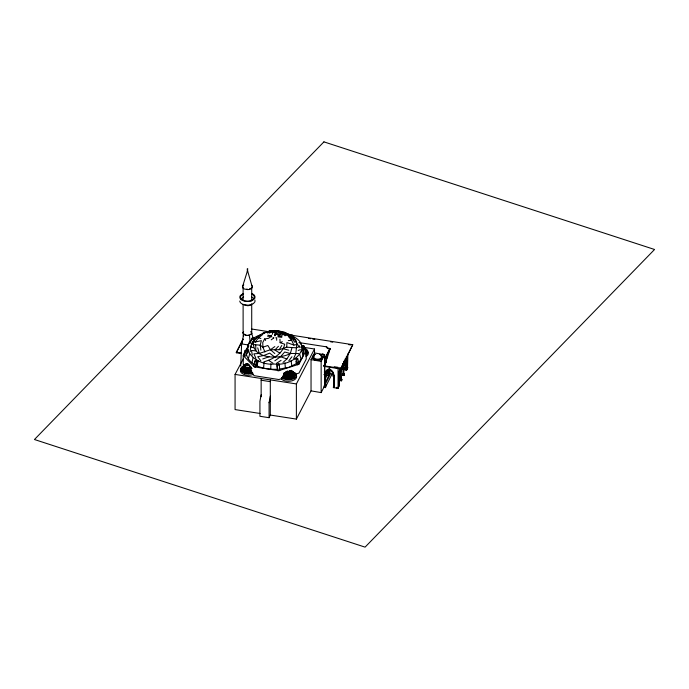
<?xml version="1.0" encoding="UTF-8"?>
<svg xmlns="http://www.w3.org/2000/svg" width="689" height="689" viewBox="0 0 689 689"><rect width="100%" height="100%" fill="white"/><g stroke="black" fill="none" stroke-linecap="round" stroke-linejoin="round"><path stroke-width="1.03" d="M241.563 353.586L236.336 352.768L236.336 352.225L243.105 338.945M242.459 286.874L247.532 270.639L252.355 287.373A5.15 2.971 0 0 1 247.713 289.63L244.621 289.087A4.763 2.747 0 0 1 242.804 285.763L243.768 284.79M250.675 334.596L251.718 333.442L251.141 331.547L252.915 337.541M254.947 300.051L254.947 301.791L253.492 303.504L251.003 304.71A4.513 2.601 0 0 1 247.652 305.709L244.983 305.236A4.16 2.403 0 0 1 243.785 304.547M324.071 387.468L324.071 386.641L325.596 386.882L332.107 373.938L329.997 373.61M289.526 334.888L352.751 344.698L340.814 368.977L324.071 366.384L324.071 365.833A65.533 13.892 -81.2 0 0 327.404 356.428M330.04 369.45L330.04 374.782L324.579 385.556L324.579 365.299M324.614 385.564L324.614 359.202L330.04 348.419L324.622 359.313M325.38 375.057L325.38 381.508L324.846 382.584L325.294 382.671L325.294 374.738M325.596 387.7L325.596 386.882M324.872 379.587L327.008 375.341L327.008 369.959M327.49 373.3L327.551 371.285M328.369 369.123L328.369 375.574L328.911 374.506L328.911 369.545M329.368 369.623L329.368 374.575L325.294 382.671M332.107 374.756L332.107 373.938M340.814 368.977L352.751 344.698M289.277 373.55L287.502 371.078L286.813 371.56L287.735 371.311L287.692 372.801L290.25 372.404L289.466 374.411L286.951 376.16L283.618 374.687L283.61 373.249L287.692 372.801M278.442 335.853L281.81 337.326L277.96 336.895L278.322 335.31L276.642 334.044L276.702 332.21L271.225 330.729M270.725 369.132L270.932 363.732M286.736 347.213L286.917 342.554L293.893 345.094L296.787 344.509L295.779 339.892L290.37 335.543L293.858 338.17L299.009 346.868L296.037 347.79L286.736 347.213L279.183 349.728L270.458 349.728L259.297 353.466L253.888 353.836L255.92 358.271M289.061 372.801L293.678 373.92L293.135 371.517L294.22 372.792L295.116 375.066L290.844 374.98L291.395 372.611L293.316 372.516L293.609 375.436L291.748 378.442L293.221 378.606M333.855 385.9C334.354 387.64 333.691 383.23 334.131 377.65L333.907 375.901A9.629 7.57 25.8 0 0 333.45 373.309L332.399 371.259M343.492 365.85L342.786 366.341L343.26 366.048M240.719 365.962L241.624 343.914L243.785 334.251L243.114 333.011L243.114 304.366M243.191 336.103L243.406 332.046L243.114 333.011C244.354 336.249 249.909 336.154 251.718 333.442L251.141 331.547M275.548 332.296L275.057 332.503M244.69 373.249L242.433 369.287L242.571 367.642L244.337 365.041L246.145 363.999L243.673 366.462C242.726 365.196 246.395 363.956 247.523 363.663L245.637 364.292M250.279 351.545C250.098 342.726 257.307 335.552 264.972 332.27L262.922 333.45L262.742 334.484L258.556 337.808L255.085 342.132L253.621 341.21L253.897 339.875L259.314 335.534L257.738 336.439L258.556 337.808L260.873 338.514M263.551 367.969L264.111 362.621M339.539 369.175L339.427 370.691A8.983 1.895 -81.2 0 0 339.255 373.998L339.126 374.463L339.358 373.903M339.488 370.191L339.686 368.227M339.625 369.752L339.772 368.236M243.114 333.011L243.605 331.736M346.24 359.882L345.559 359.598L346.438 359.959C346.679 360.545 347.213 371.871 345.585 368.176L345.792 359.451L346.111 359.985M257.143 365.764L258.031 360.528M256.609 359.83L254.749 361.191L253.776 366.488L255.318 367.194L256.282 361.889L258.142 360.528M256.282 366.479L256.894 363.172L257.807 362.492M261.148 394.797L259.925 401.308L259.925 416.277L269.072 417.698L270.303 415.054L270.303 379.889M269.072 417.698L269.072 402.721L270.303 396.218M341.46 368.882L341.58 369.313L340.03 369.071L340.469 368.227L340.564 378.864M341.305 370.088C341.494 371.896 339.78 369.356 341.451 370.234M341.339 370.226L340.719 370.269L340.142 369.226L340.426 368.469L340.03 369.192L341.563 369.425L342.002 368.581L341.219 370.355L340.667 370.174M343.243 365.325L343.122 364.817L343.329 365.342M342.984 373.593L342.984 365.248L343.208 364.731L343.751 365.248M341.477 379.088L340.53 379.079L340.108 380.621L341.529 380.836L341.899 379.312L341.529 380.836M343.785 365.204L343.311 365.265M343.863 373.602L343.845 365.187L343.432 365.351M251.941 362.681L253.087 357.6M251.356 369.804C248.608 370.794 242.649 370.208 243.312 366.238M298.587 353.543L290.353 353.474C279.553 359.77 250.753 359.09 253.621 341.21M271.699 336.895L271.337 335.31M296.787 344.509L295.762 353.845L293.721 358.28M345.637 359.787L346.197 359.744L346.722 358.177A9.629 2.11 -80.9 0 0 346.688 356.575M291.352 373.782L288.372 374.489L287.468 373.55L289.018 371.311M324.717 375.72L325.441 375.712L324.855 375.565M324.519 374.627L325.286 374.988L325.57 374.351M325.527 376.073L324.734 375.944M325.587 384.643L324.812 384.445M247.799 270.898L247.11 270.906M339.212 385.091L338.747 375.669L339.358 373.774M338.867 375.651L338.833 375.944M338.979 384.755L338.988 384.574M334.062 376.091L333.269 375.763A8.492 6.675 25.8 0 0 332.718 373.059L331.659 371.354A6.279 4.935 25.8 0 0 329.523 369.605L329.488 367.013M248.298 358.926L249.625 354.034M282.998 362.466L286.908 358.952L290.353 353.474L291.921 347.842M293.135 371.517L294.418 373.696L294.212 377.012L291.395 376.719L292.653 373.938L291.869 371.604M250.968 341.305L251.804 338.342L253.182 337.541L254.603 338.351M340.254 368.546L340.211 368.555A9.629 2.067 -81 0 0 340.211 368.081M341.468 366.143L341.52 366.436A9.629 2.067 -81 0 1 341.641 368.701L341.804 368.641A9.629 2.067 -81 0 1 341.89 366.341M247.317 351.941L246.464 354.757C250.426 367.263 266.695 369.907 278.175 369.192M249.375 343.751L249.9 342.045M243.639 355.119L245.155 350.305L248.066 349.874M245.155 350.305L245.646 351.399L244.13 356.213L245.646 355.989L246.584 352.983L248.031 352.768M247.98 345.981L246.559 350.451L247.101 348.307L248.583 346.309M281.749 377.632L282.903 378.502A7.846 4.53 0 0 0 292.377 379.226A7.846 4.53 0 0 0 296.037 374.127L295.314 373.119L294.194 373.386A6.632 3.833 0 0 1 291.766 378.614A6.632 3.833 0 0 1 282.714 377.21L281.749 377.632L281.319 379.002L282.533 379.915A8.259 4.771 0 0 0 292.506 380.672A8.259 4.771 0 0 0 296.356 375.307M247.971 364.524L248.143 363.981L246.74 364.197L247.928 363.801L247.334 364.257M272.276 334.38L272.965 332.21L278.451 330.737C283.963 334.441 291.378 335.302 294.573 342.149L296.046 341.227M242.666 371.741C245.939 371.888 250.141 370.467 251.08 366.987L249.935 366.6L249.892 365.73M263.896 361.811C272.741 359.313 282.662 353.957 284.695 344.224L280.122 342.674L279.941 339.195M325.621 374.928L325.32 375.849L324.312 374.773L325.621 374.928L325.957 374.118L325.242 375.763M325.509 375.918L324.752 375.918L325.053 375.471M344.302 363.267A9.629 2.067 -81 0 1 344.431 360.476A9.629 2.067 -81 0 0 344.216 363.249L343.639 365.092L343.122 364.998M341.443 378.872L341.313 370.355L341.882 368.649L341.46 369.097A8.492 1.826 -81 0 0 341.408 367.676M344.285 363.396L343.639 365.092L343.001 365.187M339.315 374.032L338.773 375.832L339.358 373.593A7.923 1.671 -81.2 0 1 339.565 370.191M241.985 368.736L241.985 370.785L242.769 370.966M247.825 269.046L247.006 269.141A1.197 0.956 -20.4 0 0 247.437 269.141L247.721 269.003M344.397 363.069L343.957 364.102L342.967 364.111M346.8 358.358L346.464 358.547A8.492 1.86 -80.9 0 0 346.352 356.523M336.568 388.183L336.999 387.218M333.967 386.184L334.432 386.073L333.76 385.969L333.373 387.519L338.058 388.424L339.212 385.831L339.126 374.136M324.33 371.948L324.347 371.905A9.629 7.579 25.3 0 1 324.803 374.497L324.95 374.575M324.932 374.627L325.096 374.523A9.629 7.579 25.3 0 1 325.535 372.051L325.725 371.629M326.173 373.877L325.725 374.98L324.183 374.782M325.768 374.885L325.768 374.575A8.492 6.683 25.3 0 1 326.319 372.051L327.378 370.673A6.27 4.944 25.3 0 1 329.514 369.605L329.721 369.02A6.933 5.452 25.8 0 1 332.064 370.94M326 384.789L325.63 386.34L326 384.789C322.202 384.419 326.948 385.728 325.139 384.453M333.295 376.168C335.328 376.495 331.891 376.323 333.648 375.126M333.554 373.765A8.492 6.675 25.8 0 1 333.64 374.937L333.295 376.22L334.062 376.297L333.235 376.013M339.1 385.797L339.289 384.643L339.212 385.831M269.072 402.721L270.303 400.085M325.845 362.044L324.071 365.833L340.814 368.434M242.27 342.545L241.624 343.914L248.255 344.956M342.528 374.618L342.898 373.826L344.319 374.041L343.949 375.565L342.528 375.35L342.528 374.618L343.949 374.833L344.319 374.041M340.108 380.621L340.478 379.096M342.528 375.35L342.898 373.826M345.878 368.193L342.45 367.556L342.821 366.057L343.553 366.169M342.821 366.789L342.45 367.556L343.182 367.668M343.182 366.961L343.596 366.1M345.111 369.252L346.782 369.08L346.533 370.208L345.111 369.984L345.111 369.252L346.722 369.08M345.111 369.984L345.18 358.883M347.48 368.477L347.893 353.913M294.556 373.429L293.678 373.92M324.622 359.675L330.04 348.892L329.566 348.961M326.422 361.165L324.071 365.833L324.614 364.55A65.214 14.848 -80.5 0 0 330.048 348.901M324.071 366.384L326.422 361.708M346.533 369.476L346.533 370.208L347.893 367.616M236.336 352.768L243.105 339.496M246.808 364.989L247.739 365.032L246.051 365.67L245.585 366.565L246.145 368.934L248.608 367.573M267.608 336.241L271.337 336.387L268.572 338.325L264.593 338.962L262.733 342.545L262.905 347.204L264.946 352.01M283.523 378.606L288.372 377.184L284.307 372.689L285.349 372.611L285.814 371.716L287.468 373.55M303.927 347.601L306.217 350.167L298.966 364.223L278.899 370.665L254.25 366.841L243.251 355.593L245.181 351.95M270.303 415.054L296.382 419.101L296.382 383.937L314.511 349.004L303.97 347.368M296.382 419.101L311.04 390.861L311.04 359.632L314.511 352.94L314.511 349.004M311.04 390.861L321.143 392.609L321.143 361.38L324.622 354.689L314.511 352.94M321.143 392.609L324.622 385.918L324.622 354.689M341.46 369.287L341.908 368.443M246.137 350.124L248.445 345.766M260.106 413.469L235.07 409.585L235.07 374.42L243.51 358.452M325.699 371.681L326.379 370.63M333.958 377.227L333.373 376.116L333.82 375.298M333.82 375.746C333.269 378.046 335.018 376.461 333.889 377.305M275.066 332.477L275.006 332.486A1.809 1.404 29.1 0 1 274.308 332.279L274.36 332.399M286.925 334.492L285.065 335.801L282.326 333.054L278.451 332.632L277.383 334.38L281.086 334.156L278.322 335.31L282.059 336.241M243.122 367.056L245.628 367.737L246.869 367.306L247.523 368.365L248.608 368.443L249.702 368.365L250.357 367.306M279.183 349.728L281.801 345.499M251.209 344.095L253.897 339.875M325.492 376.134L325.449 375.66M333.717 375.832L334.131 377.65M333.829 377.107L334.415 376.943L333.958 377.159M286.633 371.302L286.081 372.086L287.098 371.776M249.392 365.153L249.065 364.447M305.58 352.966L306.553 350.804L303.883 348.057M343.845 365.316L343.001 365.308M341.012 370.622L341.408 370.424L340.676 370.312M342.838 373.955L343.716 373.757M286.951 376.16L288.372 376.272L290.482 374.161M346.395 360.011L345.585 359.822L346.016 359.994M342.933 366.315L343.217 366.867L342.45 366.824M346.429 368.658L345.525 368.52M288.837 360.786L291.921 356.738M327.275 370.337L326.698 371.225A8.492 6.683 25.3 0 0 326.147 373.748M287.907 372.043L288.372 371.457L287.924 371.388M345.542 368.451L345.714 369.252L346.593 368.77M248.608 371.138L251.08 368.934M274.816 360.821L280.501 356.747L284.695 352.019L290.353 353.474M326.353 370.682L326.905 370.088A6.933 5.46 25.3 0 1 329.264 368.942M249.513 367.513L248.608 368.443L249.892 369.218M278.434 346.3L274.825 350.055L279.932 353.156M240.943 298.931L243.622 297.019M305.528 349.848L305.882 349.53L304.796 348.255L305.528 349.848L304.796 348.255M293.144 371.776L291.748 371.087L293.316 372.516M275.212 335C275.376 334.225 275.23 337.274 274.567 335.078M276.702 332.21L274.833 333.769L276.642 334.044M333.855 386.236L334.053 386.891L333.373 386.787M271.216 339.849L273.895 337.868L273.025 337.662M247.713 365.893L248.161 365.351M346.782 369.812L346.653 358.151A9.629 2.11 -80.9 0 0 346.601 356.566M290.474 335.698L291.705 334.785L293.247 335.491L293.729 337.429M293.247 335.491L292.007 336.396L284.712 332.27L282.619 332.262M294.203 358.599L296.563 359.667L297.777 358.78L299 363.93M296.468 363.594L288.898 367.332L279.114 369.132M298.018 362.457C302.393 359.537 304.796 353.758 302.738 348.729M252.872 344.491L260.235 345.189L262.905 347.204L267.84 345.499L270.458 349.728L274.825 346.576M341.58 369.313L340.547 369.382L340.667 368.822M290.181 371.035L289.251 370.803L290.939 370.923L291.361 370.337L292.024 370.846M313.538 355.937L314.02 355.61M250.176 371.018L246.86 372.783L244.337 370.114L247.334 369.218L248.608 370.226M276.608 363.224L281.078 360.347M288.372 374.489L287.098 375.264L286.633 373.352L284.101 373.938M287.468 371.939L285.349 372.611M278.451 330.737L270.476 330.927L262.922 333.45L267.857 331.538L274.842 330.462M280.122 342.674L282.318 341.71M249.935 366.6L250.486 366.359M249.702 368.365L251.588 367.737M292.257 375.341L288.372 376.272L291.568 377.581L292.894 376.986M260.502 334.854C233.347 344.362 255.094 366.436 274.463 364.025C294.22 366.755 316.725 344.422 288.812 334.656M243.269 293.488L240.332 295.581A7.252 4.186 0 0 0 243.105 300.68C247.041 302.092 252.424 301.808 254.947 298.061L254.947 296.322L253.94 294.728L252.002 293.574M243.622 293.945L240.943 295.865A6.632 3.833 0 0 0 243.484 300.516C247.075 301.816 252.002 301.549 254.31 298.122L254.31 296.537L253.38 295.073L251.623 294.022M343.105 365.075L343.182 367.702M340.754 378.924L340.711 379.587L341.529 379.148M242.097 368.012L242.674 367.78M266.798 332.322L269.735 331.133L266.41 331.9M298.182 350.486L300.404 349.616M281.81 335.164L284.006 334.329L279.941 333.295M245.051 365.239L243.406 365.859A7.803 4.504 0 0 0 241.718 371.474A7.803 4.504 0 0 0 250.917 373.55L252.691 373.05L252.975 374.497L251.115 375.023A8.216 4.745 0 0 1 242.046 373.386A8.216 4.745 0 0 1 241.718 367.9M262.733 358.952L269.132 356.747M245.585 370.673L247.187 370.122M281.904 378.562L278.899 379.536L254.25 375.712L252.424 373.843M294.952 374.377L298.966 373.085L306.226 359.115L306.226 350.245M305.348 350.667L306.088 350.434L305.882 353.758L306.665 353.569M274.945 335.078L275.109 335.043M251.804 371.535L246.955 371.896L244.087 370.94L243.372 369.39L246.145 368.934M255.085 342.132L261.346 340.599L260.235 345.189L260.864 350.193M243.673 366.462L245.241 366.083L245.12 368.477M272.095 331.469L267.341 333.054L267.857 331.538C277.116 330.737 287.322 331.84 293.902 339.195L293.858 338.17L288.794 334.087L285.823 333.528M275.764 337.868L276.633 337.662L276.694 340.271M248.85 365.403L249.082 365.997M246.507 363.904L247.334 363.714M245.594 364.627L244.337 365.041L245.12 365.558M340.84 379.277C339.307 380.018 342.726 380.027 341.15 379.286M286.805 377.064L285.625 375.849L282.834 376.22L286.719 377.942L291.568 377.581L290.121 378.829L288.372 378.072L291.12 375.849L289.647 375.264M333.373 376.116L334.079 375.936L334.053 387.666L333.373 387.519L333.76 385.969M282.533 377.012L285.349 376.711L288.372 378.959M251.003 304.71L247.971 305.21L243.105 304.4A7.252 4.186 0 0 1 239.798 301.05M247.652 335.414L249.452 335.112L250.262 343.268M245.646 351.399L248.548 350.968M283.618 374.687L284.884 374.523L285.625 375.849M301.748 345.826L303.703 345.585L304.116 346.688L301.179 347.058M277.452 365.282L279.364 365.049L279.691 370.518L277.779 370.751L276.823 363.585M305.279 352.182L306.674 351.519M324.993 384.462L325.535 384.496M288.312 340.607L291.68 340.332L293.893 345.094M283.136 375.436L284.488 375.341M345.714 359.641L346.343 359.598L345.68 359.503M270.476 330.927L274.842 330.746M293.144 377.822L294.315 377.787M282.43 377.779L283.61 377.813M272.965 332.21L269.537 332.081L269.726 333.287M246.524 289.199L247.652 289.259M343.415 363.508L343.992 364.042L342.528 363.887M324.14 374.601L325.768 374.756M274.842 330.599C281.284 330.927 290.551 332.735 291.68 340.332L288.321 336.439M342.554 363.973L344 364.154L342.424 363.999M340.788 369.993L341.339 370.062M340.142 369.226L341.555 369.416M325.441 375.539L324.777 376.142L325.311 375.72M334.251 366.763L338.058 367.332M340.108 379.88L341.529 380.095M251.597 329.006L269.511 331.788M308.491 338.385L310.601 338.712M312.711 339.04L314.813 339.367M330.617 341.813L332.727 342.14M348.531 344.595L350.641 344.922M298.931 342.571L326.465 346.843M326.87 347.928L330.04 348.531M346.782 358.134L346.567 358.754M236.336 352.225L241.563 353.035M326.991 375.376L328.825 375.66L327.008 375.341M242.097 370.027L244.087 370.94M235.07 374.42L296.382 383.937M261.148 380.225L270.303 381.646M325.63 385.607L324.269 385.392L324.269 386.124M339.169 373.989L339.246 373.998A8.983 1.895 -81.2 0 1 339.35 370.682M311.04 359.632L321.143 361.38M267.849 335.155L271.216 335.853M246.869 364.722L247.713 364.894M274.799 332.701L274.308 332.279M345.551 358.745L346.016 359.736M252.036 373.188L247.041 371.018M283.248 348.755L288.786 350.201M250.718 368.124L252.096 368.486M246.524 335.354L243.785 334.251M251.985 372.396L250.262 371.905L251.631 370.673L250.029 370.122M253.612 347.773L250.65 346.851L250.133 345.783M243.312 367.874L242.442 367.375L244.095 365.721L242.442 367.375L241.873 369.02L242.433 369.287M280.501 356.747L286.908 358.952M345.775 359.675L345.689 358.805M289.277 370.94L290.121 371.311M296.201 358.065L297.777 358.78M254.749 361.191L256.282 361.889M246.86 372.783L248.608 373.722M251.804 338.342L253.225 339.152M251.623 297.088L253.38 298.139M268.564 360.347L273.025 363.224M343.759 373.705C342.554 374.919 344.311 373.412 342.933 373.877M288.846 372.043L289.699 372.646L289.656 371.776M288.372 373.619L289.466 374.411M274.816 357.178L269.709 353.147L263.835 355.481L257.72 356.73L260.804 360.778M270.458 349.728L274.816 353.535M247.523 368.365L248.608 369.321M244.44 365.67L243.251 364.455L243.251 355.593M304.564 348.513L305.882 349.866M252.691 373.05L252.165 372.43A6.589 3.807 0 0 1 243.863 371.957A6.589 3.807 0 0 1 243.01 367.168M283.851 376.986L285.005 378.433M277.581 331.469L278.451 332.632M264.593 338.962L265.653 340.435M293.919 372.534L294.892 374.058M251.692 285.194L252.355 286.245M251.141 299.991L251.718 300.904L251.718 287.287M332.873 372.069L333.287 372.887M278.735 363.353L279.364 365.049M276.935 365.609L277.452 369.872M303.703 345.585L305.64 351.089M303.16 348.531L304.116 351.278M303.065 348.341L303.703 350.176M302.333 348.186L303.177 350.882M300.016 342.424L300.55 344.138M301.67 350.477L303.082 355.188M257.729 347.833L259.297 353.466M244.337 367.892L244.724 369.295M299.749 354.413L301.059 359.331M295.314 373.119L295.598 374.248M296.563 359.667L297.786 364.817L296.563 364.257L295.796 361.045M299.534 345.8L299.973 347.712M293.678 372.284L293.867 373.102M252.329 355.128L251.468 350.468L255.808 350.839L255.757 345.086M243.071 370.182L242.769 368.546L243.854 368.641L243.846 367.203M291.051 360.778L291.903 366.031M284.876 362.776L285.401 368.133M334.372 385.771L334.363 377.159M343.949 374.833L343.949 375.565M341.951 368.71L341.908 368.253A8.492 1.826 -81 0 1 341.977 366.195M338.058 368.382L338.058 388.424M334.484 377.047L334.406 386.15M261.148 378.468L261.148 396.726M251.718 303.737L251.718 333.442M243.114 286.848L243.114 300.404M322.831 353.543A3.212 1.008 76.5 0 1 323.33 355.154M328.782 348.772A2.549 1.697 -50.8 0 1 327.645 347.911A3.212 2.145 -50.8 0 0 326.216 346.808M304.047 348.023A7.846 4.53 0 0 1 305.666 355.154M304.814 349.245A6.632 3.833 0 0 1 305.864 353.862M308.026 352.053A8.259 4.771 0 0 1 305.882 356.661M250.891 288.269A4.513 2.601 0 0 1 249.452 288.958M312.961 356.626A5.064 2.928 0 0 0 314.451 359.761A5.064 2.928 0 0 0 320.041 360.166L322.314 358.754A5.064 2.928 0 0 0 322.314 356.514M320.626 355.576A3.841 2.213 0 0 1 320.359 358.564A3.841 2.213 0 0 1 315.174 358.668A3.841 2.213 0 0 1 314.546 355.696M319.575 354.344A5.064 2.928 0 0 1 322.314 358.168L320.041 359.58A5.064 2.928 0 0 1 313.977 358.909A5.064 2.928 0 0 1 313.538 355.352L314.554 354.723A5.064 2.928 0 0 1 315.7 354.344M328.756 351.95A65.533 13.892 -81.2 0 1 328.317 353.466M327.766 369.855A6.27 4.944 25.3 0 1 328.076 369.605M324.752 371.026A9.629 7.579 25.3 0 1 324.889 371.457M325.544 372.74A9.629 7.579 25.3 0 1 325.699 371.905M325.578 372.37A9.629 7.579 25.3 0 1 325.785 371.56M340.022 368.133A8.492 1.826 -81 0 1 340.03 368.882M344.474 360.821A8.492 1.826 -81 0 0 344.397 362.879L343.957 363.921A8.492 1.826 -81 0 0 343.88 362.181M344.087 361.932A9.629 2.067 -81 0 1 344.138 363.516L344.224 363.534A9.629 2.067 -81 0 0 344.173 361.94M274.782 334.415L275.273 334.432L274.782 334.415M342.838 374.239L344.026 374.334L342.898 374.161M324.588 385.005L325.699 385.082L324.588 385.005M323.925 141.865L34.45 439.513L365.075 547.135L654.55 249.487L323.925 141.865M329.368 374.575L328.911 374.506L329.368 374.575M325.837 381.594L325.38 381.517L325.837 381.594"/></g></svg>
